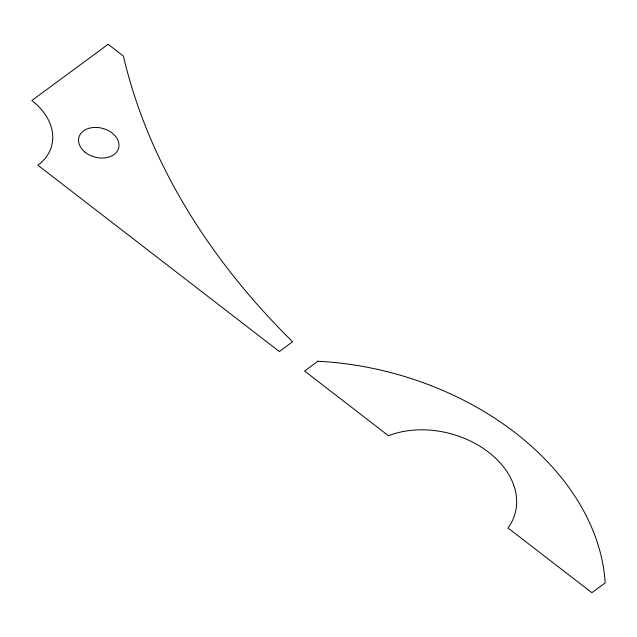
<?xml version="1.0" encoding="UTF-8"?>
<svg xmlns="http://www.w3.org/2000/svg" width="637" height="637" viewBox="0 0 637 637"><rect width="100%" height="100%" fill="white"/><g stroke="black" fill="none" stroke-linecap="round" stroke-linejoin="round"><path stroke-width="0.96" d="M108.139 44.287L31.85 100.511A61.709 44.614 15 0 1 37.894 165.222L279.34 351.536L292.614 341.758A752.671 544.157 15 0 1 123.419 56.08L108.139 44.287M317.855 361.243L304.59 371.021L388.474 435.748A83.025 60.021 15 0 1 488.523 452.174A83.025 60.021 15 0 1 508 527.977L591.884 592.713L605.15 582.935A266.64 192.772 15 0 0 317.855 361.243M85.119 152.227A20.567 14.874 15 0 0 118.522 148.397A20.567 14.874 15 0 0 92.604 127.575A20.567 14.874 15 0 0 85.119 152.227"/></g></svg>
